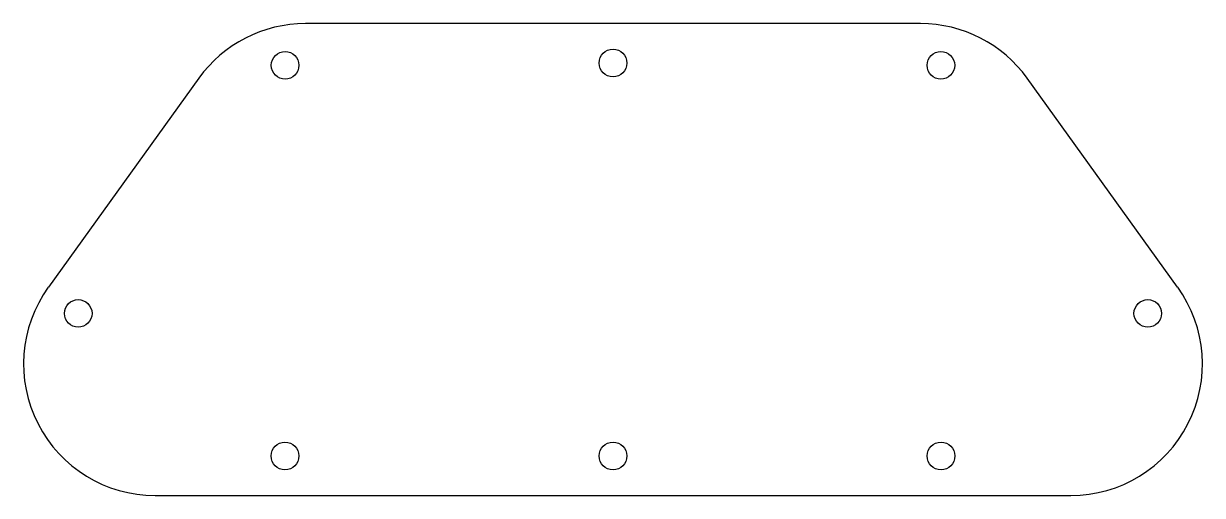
# Model space of a CAD drawing. Header units: millimetres. Extents: x -90 to 90, y -88 to -16.
import ezdxf

# ---------------------------------------------------------------- set-up
doc = ezdxf.new("R2010")
doc.units = ezdxf.units.MM

msp = doc.modelspace()

# ---------------------------------------------------------------- linework, layer by layer
at = {"color": 7, "linetype": 'Continuous', "lineweight": 25}
for p, q in [((46.75, -15.73), (-46.75, -15.73)), ((-62.98, -24.05), (-85.85, -55.83)), ((85.85, -55.83), (62.98, -24.05)), ((-69.62, -87.51), (69.62, -87.51))]:
    msp.add_line(p, q, dxfattribs=at)
for centre in [(0, -21.73), (-49.85, -22.08), (49.85, -22.08), (-81.31, -59.82), (81.31, -59.82), (-49.87, -81.51), (0, -81.51), (49.87, -81.51)]:
    msp.add_circle(centre, 2.1, dxfattribs=at)
for centre, start, end in [((-46.75, -35.73), 90, 144.2639), ((46.75, -35.73), 35.7361, 90), ((-69.62, -67.51), 144.2639, 270), ((69.62, -67.51), 270, 35.7361)]:
    msp.add_arc(centre, 20, start, end, dxfattribs=at)

doc.saveas('drawing.dxf')
